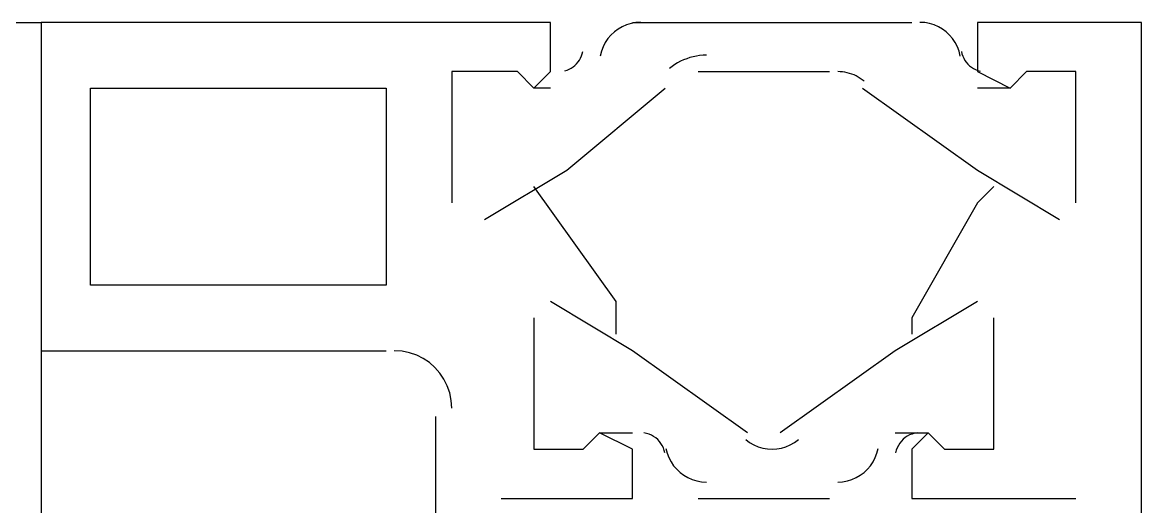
# Model space of a CAD drawing. Header units: millimetres. Extents: x 7649 to 34105, y 3983 to 25377.
# Drawn here: x 30396.14 to 30432.2, y 20771.29 to 20786.9 of the extents above; entities that cross this region are included whole.
import ezdxf

# ---------------------------------------------------------------- set-up
doc = ezdxf.new("R2010")
doc.units = ezdxf.units.MM

msp = doc.modelspace()

# ---------------------------------------------------------------- linework, layer by layer
at = {"layer": 'GEOMETRY', "color": 7}
for p, q in [((30413.14861, 20786.90139), (30396.74444, 20786.90139)), ((30413.14861, 20785.31389), (30413.14861, 20786.90139)), ((30415.74882, 20786.86467), (30415.60239, 20786.82025)), ((30415.90143, 20786.89204), (30415.74882, 20786.86467)), ((30415.79444, 20786.90139), (30424.79028, 20786.90139)), ((30416.05903, 20786.90139), (30415.90143, 20786.89204)), ((30425.21246, 20786.89204), (30425.05486, 20786.90139)), ((30425.36506, 20786.86467), (30425.21246, 20786.89204)), ((30425.5115, 20786.82025), (30425.36506, 20786.86467)), ((30432.19861, 20786.90139), (30426.90694, 20786.90139)), ((30426.90694, 20786.90139), (30426.90694, 20785.31389)), ((30432.19861, 20751.97639), (30432.19861, 20786.90139)), ((30415.10206, 20786.49193), (30415.00426, 20786.37712)), ((30415.21196, 20786.59463), (30415.10206, 20786.49193)), ((30415.33277, 20786.68425), (30415.21196, 20786.59463)), ((30415.46331, 20786.75978), (30415.33277, 20786.68425)), ((30415.60239, 20786.82025), (30415.46331, 20786.75978)), ((30425.65058, 20786.75978), (30425.5115, 20786.82025)), ((30425.78112, 20786.68425), (30425.65058, 20786.75978)), ((30425.90193, 20786.59463), (30425.78112, 20786.68425)), ((30426.01183, 20786.49193), (30425.90193, 20786.59463)), ((30426.10963, 20786.37712), (30426.01183, 20786.49193)), ((30414.84968, 20786.11515), (30414.79528, 20785.96997)), ((30414.91974, 20786.2512), (30414.84968, 20786.11515)), ((30415.00426, 20786.37712), (30414.91974, 20786.2512)), ((30426.19415, 20786.2512), (30426.10963, 20786.37712)), ((30426.2642, 20786.11515), (30426.19415, 20786.2512)), ((30426.3186, 20785.96997), (30426.2642, 20786.11515)), ((30414.08529, 20785.68532), (30414.12192, 20785.75017)), ((30414.12192, 20785.75017), (30414.15248, 20785.8186)), ((30414.15248, 20785.8186), (30414.17661, 20785.89025)), ((30414.17661, 20785.89025), (30414.19397, 20785.96475)), ((30414.79528, 20785.96997), (30414.75772, 20785.81663)), ((30417.644, 20785.7651), (30417.54223, 20785.73135)), ((30417.74764, 20785.79291), (30417.644, 20785.7651)), ((30417.85288, 20785.81471), (30417.74764, 20785.79291)), ((30417.95948, 20785.83039), (30417.85288, 20785.81471)), ((30418.06717, 20785.83987), (30417.95948, 20785.83039)), ((30418.17569, 20785.84306), (30418.06717, 20785.83987)), ((30426.35617, 20785.81663), (30426.3186, 20785.96997)), ((30426.39075, 20785.96475), (30426.4088, 20785.88784)), ((30426.4088, 20785.88784), (30426.43404, 20785.81403)), ((30426.43404, 20785.81403), (30426.46609, 20785.7437)), ((30426.46609, 20785.7437), (30426.50457, 20785.67725)), ((30413.6873, 20785.3627), (30413.75693, 20785.39215)), ((30413.75693, 20785.39215), (30413.82288, 20785.42775)), ((30413.82288, 20785.42775), (30413.88479, 20785.46915)), ((30413.88479, 20785.46915), (30413.94233, 20785.51598)), ((30413.94233, 20785.51598), (30413.99515, 20785.56786)), ((30413.99515, 20785.56786), (30414.04292, 20785.62443)), ((30414.04292, 20785.62443), (30414.08529, 20785.68532)), ((30417.07035, 20785.47705), (30416.98517, 20785.40973)), ((30417.15894, 20785.53901), (30417.07035, 20785.47705)), ((30417.25068, 20785.59552), (30417.15894, 20785.53901)), ((30417.34531, 20785.64647), (30417.25068, 20785.59552)), ((30417.44258, 20785.69178), (30417.34531, 20785.64647)), ((30417.54223, 20785.73135), (30417.44258, 20785.69178)), ((30426.50457, 20785.67725), (30426.54908, 20785.61508)), ((30426.54908, 20785.61508), (30426.59926, 20785.55759)), ((30426.59926, 20785.55759), (30426.65472, 20785.50518)), ((30426.65472, 20785.50518), (30426.71508, 20785.45824)), ((30426.71508, 20785.45824), (30426.77995, 20785.41716)), ((30426.77995, 20785.41716), (30426.84895, 20785.38235)), ((30412.09028, 20785.31389), (30409.97361, 20785.31389)), ((30409.97361, 20785.31389), (30409.97361, 20781.08056)), ((30412.61944, 20784.78472), (30412.09028, 20785.31389)), ((30412.61944, 20784.78472), (30413.14861, 20785.31389)), ((30413.61431, 20785.33979), (30413.6873, 20785.3627)), ((30417.91111, 20785.31389), (30422.14444, 20785.31389)), ((30422.48655, 20785.31162), (30422.40903, 20785.31389)), ((30422.56347, 20785.30485), (30422.48655, 20785.31162)), ((30422.63961, 20785.29364), (30422.56347, 20785.30485)), ((30422.71478, 20785.27807), (30422.63961, 20785.29364)), ((30422.78881, 20785.2582), (30422.71478, 20785.27807)), ((30422.8615, 20785.2341), (30422.78881, 20785.2582)), ((30422.93268, 20785.20584), (30422.8615, 20785.2341)), ((30423.00216, 20785.17347), (30422.93268, 20785.20584)), ((30423.06976, 20785.13708), (30423.00216, 20785.17347)), ((30423.13528, 20785.09672), (30423.06976, 20785.13708)), ((30423.19856, 20785.05246), (30423.13528, 20785.09672)), ((30423.2594, 20785.00437), (30423.19856, 20785.05246)), ((30426.84895, 20785.38235), (30426.92171, 20785.35421)), ((30426.90694, 20785.31389), (30427.96528, 20784.78472)), ((30426.92171, 20785.35421), (30426.99784, 20785.33312)), ((30428.49444, 20785.31389), (30427.96528, 20784.78472)), ((30430.08194, 20785.31389), (30428.49444, 20785.31389)), ((30430.08194, 20781.08056), (30430.08194, 20785.31389)), ((30413.14861, 20784.78472), (30412.61944, 20784.78472)), ((30413.67778, 20782.13889), (30416.85278, 20784.78472)), ((30423.20278, 20784.78472), (30426.90694, 20782.13889)), ((30427.96528, 20784.78472), (30426.90694, 20784.78472)), ((30411.03194, 20780.55139), (30413.67778, 20782.13889)), ((30426.90694, 20782.13889), (30429.55278, 20780.55139)), ((30415.26528, 20777.90556), (30412.61944, 20781.60972)), ((30427.43611, 20781.60972), (30426.90694, 20781.08056)), ((30426.90694, 20781.08056), (30424.79028, 20777.37639)), ((30415.79444, 20776.31806), (30413.14861, 20777.90556)), ((30415.26528, 20776.84722), (30415.26528, 20777.90556)), ((30426.90694, 20777.90556), (30424.26111, 20776.31806)), ((30412.61944, 20777.37639), (30412.61944, 20773.14306)), ((30424.79028, 20777.37639), (30424.79028, 20776.84722)), ((30427.43611, 20773.14306), (30427.43611, 20777.37639)), ((30396.74444, 20776.31806), (30407.85694, 20776.31806)), ((30408.37284, 20776.30115), (30408.12153, 20776.31806)), ((30408.61389, 20776.2519), (30408.37284, 20776.30115)), ((30408.84244, 20776.17251), (30408.61389, 20776.2519)), ((30409.05631, 20776.06519), (30408.84244, 20776.17251)), ((30409.25328, 20775.93215), (30409.05631, 20776.06519)), ((30419.49861, 20773.67222), (30415.79444, 20776.31806)), ((30424.26111, 20776.31806), (30420.55694, 20773.67222)), ((30409.43115, 20775.77559), (30409.25328, 20775.93215)), ((30409.58771, 20775.59773), (30409.43115, 20775.77559)), ((30409.72075, 20775.40075), (30409.58771, 20775.59773)), ((30409.82807, 20775.18689), (30409.72075, 20775.40075)), ((30409.90745, 20774.95833), (30409.82807, 20775.18689)), ((30409.9567, 20774.71729), (30409.90745, 20774.95833)), ((30409.97361, 20774.46597), (30409.9567, 20774.71729)), ((30409.44444, 20774.20139), (30409.44444, 20767.85139)), ((30414.20694, 20773.14306), (30414.73611, 20773.67222)), ((30415.79444, 20773.14306), (30414.73611, 20773.67222)), ((30414.73611, 20773.67222), (30415.79444, 20773.67222)), ((30416.24778, 20773.64948), (30416.16404, 20773.66524)), ((30416.32819, 20773.62525), (30416.24778, 20773.64948)), ((30416.40477, 20773.59302), (30416.32819, 20773.62525)), ((30416.47703, 20773.55328), (30416.40477, 20773.59302)), ((30416.54446, 20773.5065), (30416.47703, 20773.55328)), ((30416.60657, 20773.45313), (30416.54446, 20773.5065)), ((30424.26111, 20773.67222), (30425.31944, 20773.67222)), ((30424.5799, 20773.51445), (30424.51558, 20773.4609)), ((30424.64966, 20773.56105), (30424.5799, 20773.51445)), ((30424.72432, 20773.60019), (30424.64966, 20773.56105)), ((30424.80335, 20773.63139), (30424.72432, 20773.60019)), ((30425.31944, 20773.67222), (30424.79028, 20773.14306)), ((30424.88621, 20773.65413), (30424.80335, 20773.63139)), ((30424.97236, 20773.66793), (30424.88621, 20773.65413)), ((30425.31944, 20773.67222), (30425.84861, 20773.14306)), ((30412.61944, 20773.14306), (30414.20694, 20773.14306)), ((30415.79444, 20771.55556), (30415.79444, 20773.14306)), ((30416.66287, 20773.39367), (30416.60657, 20773.45313)), ((30416.71286, 20773.32858), (30416.66287, 20773.39367)), ((30416.75604, 20773.25833), (30416.71286, 20773.32858)), ((30416.79193, 20773.18339), (30416.75604, 20773.25833)), ((30416.82001, 20773.10425), (30416.79193, 20773.18339)), ((30416.87439, 20773.16948), (30416.91195, 20773.01615)), ((30419.44198, 20773.45258), (30419.56937, 20773.358)), ((30419.56937, 20773.358), (30419.70458, 20773.28062)), ((30419.70458, 20773.28062), (30419.84605, 20773.22044)), ((30419.84605, 20773.22044), (30419.99221, 20773.17745)), ((30419.99221, 20773.17745), (30420.1415, 20773.15165)), ((30420.1415, 20773.15165), (30420.29236, 20773.14306)), ((30420.29236, 20773.14306), (30420.44322, 20773.15165)), ((30420.44322, 20773.15165), (30420.59251, 20773.17745)), ((30420.59251, 20773.17745), (30420.73867, 20773.22044)), ((30420.73867, 20773.22044), (30420.88014, 20773.28062)), ((30420.88014, 20773.28062), (30421.01535, 20773.358)), ((30421.01535, 20773.358), (30421.14274, 20773.45258)), ((30423.67277, 20773.01615), (30423.71033, 20773.16948)), ((30424.32349, 20773.18707), (30424.29445, 20773.1062)), ((30424.36066, 20773.26347), (30424.32349, 20773.18707)), ((30424.40543, 20773.33491), (30424.36066, 20773.26347)), ((30424.45725, 20773.40088), (30424.40543, 20773.33491)), ((30424.51558, 20773.4609), (30424.45725, 20773.40088)), ((30424.79028, 20773.14306), (30424.79028, 20771.55556)), ((30425.84861, 20773.14306), (30427.43611, 20773.14306)), ((30416.83981, 20773.02136), (30416.82001, 20773.10425)), ((30416.91195, 20773.01615), (30416.96635, 20772.87096)), ((30416.96635, 20772.87096), (30417.0364, 20772.73491)), ((30423.54832, 20772.73491), (30423.61837, 20772.87096)), ((30423.61837, 20772.87096), (30423.67277, 20773.01615)), ((30424.29445, 20773.1062), (30424.27408, 20773.02136)), ((30417.0364, 20772.73491), (30417.12092, 20772.60899)), ((30417.12092, 20772.60899), (30417.21873, 20772.49418)), ((30417.21873, 20772.49418), (30417.32862, 20772.39148)), ((30423.2561, 20772.39148), (30423.366, 20772.49418)), ((30423.366, 20772.49418), (30423.4638, 20772.60899)), ((30423.4638, 20772.60899), (30423.54832, 20772.73491)), ((30417.32862, 20772.39148), (30417.44944, 20772.30186)), ((30417.44944, 20772.30186), (30417.57997, 20772.22633)), ((30417.57997, 20772.22633), (30417.71905, 20772.16586)), ((30417.71905, 20772.16586), (30417.86549, 20772.12144)), ((30417.86549, 20772.12144), (30418.0181, 20772.09407)), ((30418.0181, 20772.09407), (30418.17569, 20772.08472)), ((30422.40903, 20772.08472), (30422.56662, 20772.09407)), ((30422.56662, 20772.09407), (30422.71923, 20772.12144)), ((30422.71923, 20772.12144), (30422.86567, 20772.16586)), ((30422.86567, 20772.16586), (30423.00475, 20772.22633)), ((30423.00475, 20772.22633), (30423.13529, 20772.30186)), ((30423.13529, 20772.30186), (30423.2561, 20772.39148)), ((30411.56111, 20771.55556), (30415.79444, 20771.55556)), ((30417.91111, 20771.55556), (30422.14444, 20771.55556)), ((30424.79028, 20771.55556), (30430.08194, 20771.55556))]:
    msp.add_line(p, q, dxfattribs=at)
at = {"layer": 'RECTANGLES', "color": 7}
for p, q in [((30346.47361, 20786.90139), (30396.74444, 20786.90139)), ((30396.74444, 20786.90139), (30396.74444, 20636.61806)), ((30398.33194, 20784.78472), (30407.85694, 20784.78472)), ((30398.33194, 20778.43472), (30398.33194, 20784.78472)), ((30407.85694, 20784.78472), (30407.85694, 20778.43472)), ((30407.85694, 20778.43472), (30398.33194, 20778.43472))]:
    msp.add_line(p, q, dxfattribs=at)

doc.saveas('drawing.dxf')
